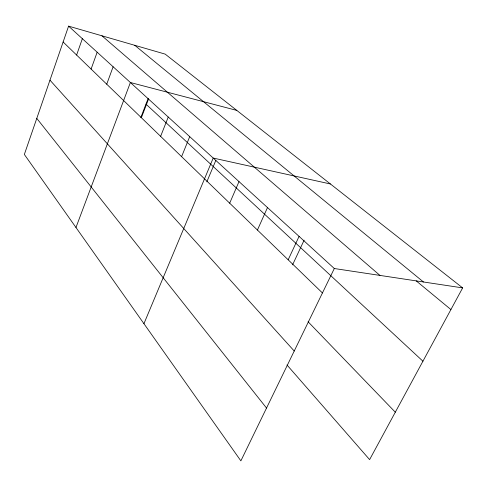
<?xml version="1.0" encoding="UTF-8"?>
<svg xmlns="http://www.w3.org/2000/svg" width="487" height="487" viewBox="0 0 487 487"><rect width="100%" height="100%" fill="white"/><g stroke="black" fill="none" stroke-linecap="round" stroke-linejoin="round"><path stroke-width="0.73" d="M462.65 287.896L165.19 54.124L68.588 26.14L24.35 154.452L240.876 460.86L334.307 268.52L462.65 287.896L369.609 459.625L286.983 364.97M76.611 55.037L82.352 38.698M91.106 69.069L97.156 52.2M106.732 84.19L113.118 66.762M75.972 227.502L130.382 82.504L236.804 110.409M140.804 117.586L148.151 98.465M141.364 117.708L148.535 99.062M160.625 136.348L168.24 117.038M181.596 156.644L189.717 136.628M143.939 323.685L213.209 158.056L330.423 183.983M206.823 181.852L215.869 160.296M229.681 203.189L239.014 181.596M257.428 230.041L267.491 207.572M288.176 259.796L299.073 236.384M292.571 264.843L304.119 240.176M134.759 45.309L423.465 281.979M416.202 280.871L450.913 309.555M101.947 35.807L379.951 275.411M68.588 26.14L334.307 268.52M145.984 104.121L422.929 361.214M63.121 41.985L322.437 292.955M308.07 321.743L395.31 412.191M49.96 80.16L294.227 351.03M36.781 118.39L266.529 408.051"/></g></svg>
